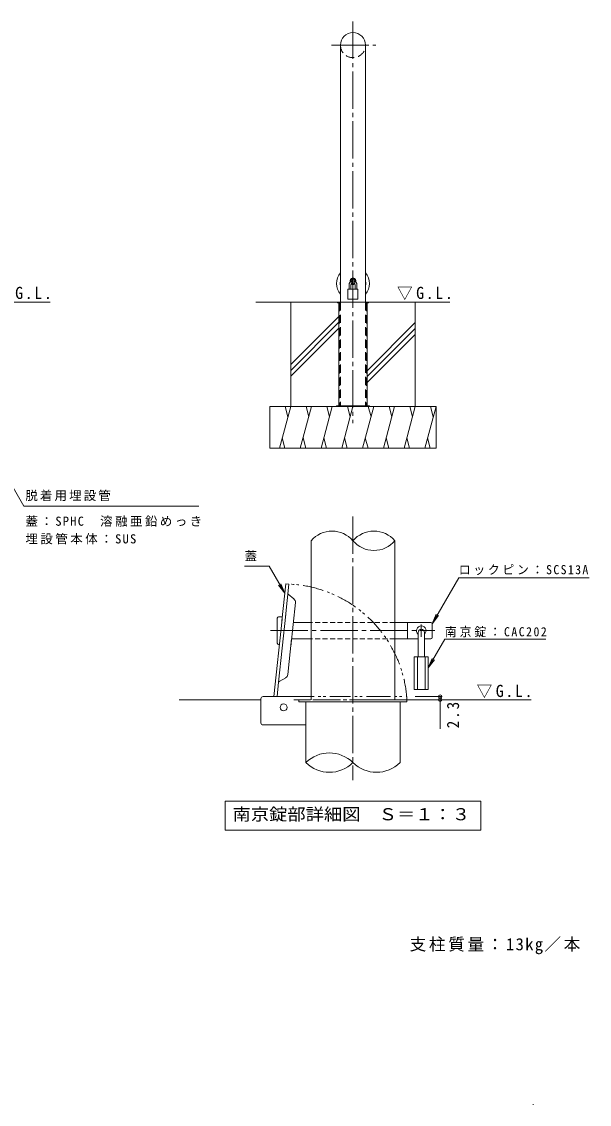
# Model space of a CAD drawing. Units: millimetres, scale not verified, with parts at other scales. Extents: x -1722 to 1798, y -1460 to 1274.
# Drawn here: x 431 to 1798, y -1460 to 1150 of the extents above; entities that cross this region are included whole.
import ezdxf
from ezdxf.enums import TextEntityAlignment as Align

# ---------------------------------------------------------------- set-up
doc = ezdxf.new("R2010")
doc.units = ezdxf.units.MM
doc.header["$LTSCALE"] = 10
doc.header["$PDMODE"] = 32
doc.header["$PDSIZE"] = 8
for name, pattern in [('CHAIN1', [8, 5, -1, 1, -1]), ('CHAIN2', [12, 9, -1, 1, -1]), ('DASHED1', [1.8, 1.2, -0.6]), ('DASHED2', [3, 2, -1]), ('DOUBLE_CHAIN1', [8.8, 5, -1, 0.6, -0.6, 0.6, -1])]:
    doc.linetypes.add(name, pattern=pattern)
for name, color, linetype, lineweight in [('C-0', 4, 'Continuous', 9), ('C-1', 7, 'Continuous', 9), ('C-2', 4, 'Continuous', 9), ('C-3', 3, 'DASHED2', 9), ('C-5', 7, 'Continuous', 9), ('C-6', 7, 'Continuous', 9), ('C-E', 6, 'Continuous', 5), ('D-0', 4, 'Continuous', 9), ('D-1', 3, 'Continuous', 9), ('D-2', 4, 'Continuous', 9), ('D-4', 7, 'Continuous', 9), ('D-5', 7, 'Continuous', 9), ('D-6', 7, 'Continuous', 9), ('D-A', 2, 'Continuous', 9), ('D-E', 6, 'Continuous', 5)]:
    doc.layers.add(name, color=color, linetype=linetype, lineweight=lineweight)
doc.layers.add('F-5', color=2, linetype='Continuous')
doc.styles.add('ＭＳ ゴシック', font='')
doc.styles.get('ＭＳ ゴシック').set_extended_font_data('MS Gothic')

msp = doc.modelspace()

# ---------------------------------------------------------------- linework, layer by layer
at = {"layer": 'C-0', "color": 7, "linetype": 'CHAIN2'}
for p, q in [((1228.39, 1149.58), (1228.39, 182.31)), ((1176.51, 1093.06), (1283.53, 1093.06))]:
    msp.add_line(p, q, dxfattribs=at)
at = {"layer": 'C-0'}
for p, q in [((1221.39, 524.4), (1221.39, 522.49)), ((1235.39, 524.4), (1235.39, 522.49)), ((1190.89, 473.32), (1190.89, 471.82)), ((1190.89, 473.32), (1190.89, 471.82)), ((1190.89, 473.32), (1265.89, 473.32)), ((1190.89, 471.82), (1194.39, 471.82)), ((1194.39, 471.82), (1194.39, 223.32)), ((1262.39, 471.82), (1262.39, 223.32)), ((1265.89, 471.82), (1262.39, 471.82)), ((1265.89, 473.32), (1265.89, 471.82))]:
    msp.add_line(p, q, dxfattribs=at)
at = {"layer": 'C-0', "linetype": 'DASHED2'}
for p, q in [((1195.89, 471.82), (1195.89, 223.32)), ((1260.89, 471.82), (1260.89, 223.32))]:
    msp.add_line(p, q, dxfattribs=at)
at = {"layer": 'C-0'}
for centre, start, end in [((1228.39, 524.4), 359.99939, 180.00061), ((1228.39, 522.49), 179.99939, 187.6925), ((1228.39, 522.49), 352.30522, 0.00061), ((1228.39, 522.49), 229.58139, 310.41597)]:
    msp.add_arc(centre, 7, start, end, dxfattribs=at)
at = {"layer": 'C-0', "linetype": 'DASHED2'}
for centre, start, end in [((1194.39, 471.82), 0, 90), ((1262.39, 471.82), 90, 180)]:
    msp.add_arc(centre, 1.5, start, end, dxfattribs=at)
at = {"layer": 'C-1', "color": 3}
for p, q in [((1198.14, 578.3), (1198.14, 473.32)), ((1258.64, 562.8), (1258.64, 473.32))]:
    msp.add_line(p, q, dxfattribs=at)
at = {"layer": 'C-1'}
for p, q in [((1188.39, 223.32), (1188.39, 221.82)), ((1268.39, 223.32), (1188.39, 223.32)), ((1215.89, 223.32), (1215.89, 221.82)), ((1240.89, 223.32), (1240.89, 221.82)), ((1268.39, 223.32), (1268.39, 221.82))]:
    msp.add_line(p, q, dxfattribs=at)
at = {"layer": 'C-2', "color": 3}
for p, q in [((1198.14, 1093.06), (1198.14, 543.93)), ((1258.64, 1093.06), (1258.64, 544))]:
    msp.add_line(p, q, dxfattribs=at)
msp.add_arc((1228.39, 1093.06), 30.25, 0, 180, dxfattribs=at)
at = {"layer": 'C-2', "color": 3, "linetype": 'DASHED2'}
msp.add_arc((1228.39, 1093.06), 30.25, 180.00047, 0.00047, dxfattribs=at)
at = {"layer": 'C-2'}
for major_axis, start_param, end_param in [((39.75, 0), 2.435662, 3.8475233), ((30.75, 0), 2.9610315, 3.3221538), ((39.75, 0), 5.5772489, 6.9870586), ((30.75, 0), 6.1025973, 6.4637734)]:
    msp.add_ellipse((1228.39, 518.46), major_axis=major_axis, ratio=0.9945, start_param=start_param, end_param=end_param, dxfattribs=at)
at = {"layer": 'C-3'}
for p, q in [((1198.14, 473.32), (1198.14, 223.32)), ((1258.64, 473.32), (1258.64, 223.32))]:
    msp.add_line(p, q, dxfattribs=at)
at = {"layer": 'C-5'}
for p, q in [((1225.89, 518.79), (1225.89, 528.33)), ((1230.89, 518.79), (1230.89, 528.33)), ((226.31, 346.96), (435.42, -17.83)), ((435.42, -17.83), (857.43, -17.83))]:
    msp.add_line(p, q, dxfattribs=at)
for centre, radius, start, end in [((1228.39, 523.56), 6, 349.8367, 190.1633), ((1226.89, 528.33), 1, 107.45982, 180), ((1229.89, 528.33), 1, 0, 72.54018), ((1228.39, 523.56), 6, 234.7027, 305.2973), ((1226.89, 518.79), 1, 180, 252.54018), ((1229.89, 518.79), 1, 287.45982, 0)]:
    msp.add_arc(centre, radius, start, end, dxfattribs=at)
at = {"layer": 'C-6', "color": 2}
for p, q in [((1216.39, 504.56), (1240.39, 504.56)), ((1218.89, 515.06), (1218.89, 504.56)), ((1223.39, 515.06), (1223.39, 504.56)), ((1233.39, 515.06), (1233.39, 504.56)), ((1237.89, 515.06), (1237.89, 504.56)), ((1240.39, 504.56), (1240.39, 481.06))]:
    msp.add_line(p, q, dxfattribs=at)
at = {"layer": 'C-6', "color": 6, "lineweight": 5}
msp.add_line((222.56, 473.32), (498.97, 473.32), dxfattribs=at)
at = {"layer": 'C-6', "color": 2}
msp.add_lwpolyline([(1216.39, 504.56), (1216.39, 481.06), (1240.39, 481.06)], dxfattribs=at)
for radius, start, end in [(9.5, 105.25735, 180), (9.5, 0, 74.74271), (5, 119.99915, 180), (5, 0, 60.00085)]:
    msp.add_arc((1228.39, 515.06), radius, start, end, dxfattribs=at)
at = {"layer": 'C-E'}
for p, q in [((994.18, 473.32), (1190.89, 473.32)), ((1078.39, 221.82), (1078.39, 473.32)), ((1265.89, 473.32), (1461.79, 473.32)), ((1378.39, 221.82), (1378.39, 473.32)), ((1194.39, 439.13), (1078.39, 323.13)), ((1194.39, 424.99), (1078.39, 308.99)), ((1378.39, 424.25), (1262.39, 308.25)), ((1194.39, 410.85), (1078.39, 294.85)), ((1378.39, 410.11), (1262.39, 294.11)), ((1378.39, 395.97), (1262.39, 279.97)), ((1028.39, 221.82), (1428.39, 221.82)), ((1028.39, 121.82), (1028.39, 221.82)), ((1078.39, 221.82), (1051.6, 121.82)), ((1065.34, 221.82), (1071.87, 197.47)), ((1128.39, 221.82), (1101.6, 121.82)), ((1115.34, 221.82), (1121.87, 197.47)), ((1178.39, 221.82), (1151.6, 121.82)), ((1165.34, 221.82), (1171.87, 197.47)), ((1228.39, 221.82), (1201.6, 121.82)), ((1215.34, 221.82), (1221.87, 197.47)), ((1278.39, 221.82), (1251.6, 121.82)), ((1265.34, 221.82), (1271.87, 197.47)), ((1328.39, 221.82), (1301.6, 121.82)), ((1315.34, 221.82), (1321.87, 197.47)), ((1378.39, 221.82), (1351.6, 121.82)), ((1365.34, 221.82), (1371.87, 197.47)), ((1428.39, 221.82), (1401.6, 121.82)), ((1415.34, 221.82), (1421.87, 197.47)), ((1428.39, 121.82), (1428.39, 221.82)), ((1064.65, 121.82), (1058.12, 146.17)), ((1114.65, 121.82), (1108.12, 146.17)), ((1164.65, 121.82), (1158.12, 146.17)), ((1214.65, 121.82), (1208.12, 146.17)), ((1264.65, 121.82), (1258.12, 146.17)), ((1314.65, 121.82), (1308.12, 146.17)), ((1364.65, 121.82), (1358.12, 146.17)), ((1414.65, 121.82), (1408.12, 146.17)), ((1028.39, 121.82), (1428.39, 121.82))]:
    msp.add_line(p, q, dxfattribs=at)
at = {"layer": 'D-0', "color": 7, "linetype": 'CHAIN2'}
for p, q in [((1228.39, -43.4), (1228.39, -678.72)), ((1030.03, -318.16), (1425.38, -318.16))]:
    msp.add_line(p, q, dxfattribs=at)
at = {"layer": 'D-0', "linetype": 'DOUBLE_CHAIN1'}
for p, q in [((1084.8, -477.16), (1272.74, -477.16)), ((1120.69, -484.83), (1085.61, -484.83)), ((1358.39, -484.83), (1120.69, -484.83))]:
    msp.add_line(p, q, dxfattribs=at)
at = {"layer": 'D-0'}
for p, q in [((1115.06, -489.83), (1115.06, -636.14)), ((1341.73, -489.83), (1341.73, -636.14)), ((1358.39, -484.83), (1358.39, -489.83))]:
    msp.add_line(p, q, dxfattribs=at)
msp.add_lwpolyline([(1098.39, -484.83), (1098.39, -489.83), (1358.39, -489.83)], dxfattribs=at)
at = {"layer": 'D-0', "linetype": 'DOUBLE_CHAIN1'}
msp.add_lwpolyline([(1268.37, -477.16), (1358.39, -477.16), (1358.39, -484.83)], dxfattribs=at)
msp.add_arc((1061.39, -503.16), 297.56, 3.53229, 87.53222, dxfattribs=at)
at = {"layer": 'D-0'}
for centre, start, end in [((1171.73, -693.29), 45.23975, 134.76025), ((1171.73, -579), 225.23975, 314.76025), ((1285.06, -579), 225.23975, 314.76025)]:
    msp.add_arc(centre, 80.48, start, end, dxfattribs=at)
at = {"layer": 'D-1'}
for p, q in [((1127.56, -101.51), (1127.56, -484.83)), ((1329.23, -101.51), (1329.23, -484.83)), ((1127.56, -338.16), (1127.56, -484.83)), ((1006.73, -540.49), (1006.73, -482.16)), ((1127.56, -477.16), (1011.73, -477.16)), ((1011.73, -545.49), (1115.06, -545.49))]:
    msp.add_line(p, q, dxfattribs=at)
for centre, radius, start, end in [((1177.98, -144.31), 66.14, 40.32983, 139.67017), ((1278.81, -144.31), 66.14, 40.32983, 139.67017), ((1278.81, -58.71), 66.14, 220.32983, 319.67017), ((1011.73, -482.16), 5, 90, 180), ((1011.73, -540.49), 5, 180, 270)]:
    msp.add_arc(centre, radius, start, end, dxfattribs=at)
at = {"layer": 'D-2'}
for p, q in [((1065.9, -284.91), (1074.21, -205.87)), ((1086.25, -241.85), (1072.67, -230.05)), ((1078.53, -356.11), (1089.63, -250.45)), ((1066.61, -278.11), (1049.36, -442.27)), ((1037.98, -477.16), (1057.63, -290.26)), ((1071.38, -424.05), (1080.41, -338.16)), ((1049.36, -442.27), (1045.69, -477.16)), ((1066.34, -431.72), (1050.55, -440.48))]:
    msp.add_line(p, q, dxfattribs=at)
at = {"layer": 'D-2', "color": 6, "linetype": 'DOUBLE_CHAIN1', "lineweight": 5}
for p, q in [((1285.76, -484.83), (1120.69, -484.83)), ((1278.92, -484.83), (1358.39, -484.83))]:
    msp.add_line(p, q, dxfattribs=at)
at = {"layer": 'D-2'}
msp.add_lwpolyline([(1057.17, -294.6), (1066.58, -205.07), (1074.21, -205.87)], dxfattribs=at)
for centre, radius, start, end in [((1074.2, -228.29), 2.33, 173.99799, 228.99889), ((1079.69, -249.4), 10, 353.99956, 48.99919), ((1051.68, -442.52), 2.33, 119.00227, 174.00244), ((1061.44, -423.01), 10, 299.00172, 353.99965)]:
    msp.add_arc(centre, radius, start, end, dxfattribs=at)
at = {"layer": 'D-4'}
for p, q in [((1359.41, -298.16), (1359.41, -338.16)), ((1441.34, -477.16), (1378.39, -477.16)), ((1441.34, -484.83), (1378.39, -484.83)), ((1438.34, -477.16), (1438.34, -554.95))]:
    msp.add_line(p, q, dxfattribs=at)
for p in [(1438.34, -477.16), (1438.34, -484.83)]:
    msp.add_point(p, dxfattribs=at)
at = {"layer": 'D-5'}
for p, q in [((1026.33, -162.56), (967.53, -162.56)), ((1064.16, -228.08), (1026.33, -162.56)), ((1064.16, -228.08), (1048.94, -208.25)), ((1064.16, -228.08), (1054.6, -204.98)), ((1419.41, -301.49), (1428.98, -278.4)), ((1419.41, -301.49), (1434.63, -281.66)), ((1409.41, -407.98), (1418.98, -384.89)), ((1409.41, -407.98), (1424.63, -388.15)), ((920.39, -729.07), (1536.39, -729.07)), ((920.39, -729.07), (920.39, -799.07)), ((1536.39, -729.07), (1536.39, -799.07)), ((920.39, -799.07), (1536.39, -799.07))]:
    msp.add_line(p, q, dxfattribs=at)
for points in [[(1419.41, -301.49), (1483.18, -191.03), (1797.56, -191.03)], [(1409.41, -407.98), (1449.58, -338.49), (1693.18, -338.49)]]:
    msp.add_lwpolyline(points, dxfattribs=at)
at = {"layer": 'D-6'}
for p, q in [((1049.41, -284.83), (1058.2, -284.83)), ((1046.08, -348.16), (1046.08, -288.16)), ((1127.56, -298.16), (1084.62, -298.16)), ((1416.08, -298.16), (1329.23, -298.16)), ((1419.41, -301.49), (1419.41, -334.83)), ((1127.56, -338.16), (1080.41, -338.16)), ((1385.24, -338.16), (1329.23, -338.16)), ((1416.08, -338.16), (1400.24, -338.16)), ((1051.19, -351.49), (1049.41, -351.49))]:
    msp.add_line(p, q, dxfattribs=at)
at = {"layer": 'D-6', "linetype": 'DASHED1'}
for p, q in [((1329.23, -298.16), (1127.56, -298.16)), ((1329.23, -338.16), (1127.56, -338.16))]:
    msp.add_line(p, q, dxfattribs=at)
at = {"layer": 'D-6', "linetype": 'CHAIN1'}
msp.add_line((1392.74, -303.11), (1392.74, -333.31), dxfattribs=at)
at = {"layer": 'D-6'}
for centre, radius, start, end in [((1049.41, -288.16), 3.33, 90, 180), ((1392.74, -318.16), 11.67, 310.00473, 229.99223), ((1416.08, -301.49), 3.33, 0, 90), ((1416.08, -334.83), 3.33, 270, 0), ((1049.41, -348.16), 3.33, 180, 270)]:
    msp.add_arc(centre, radius, start, end, dxfattribs=at)
at = {"layer": 'D-A'}
for p, q in [((1385.24, -322.33), (1385.24, -381.49)), ((1400.24, -322.33), (1400.24, -381.49)), ((1376.08, -381.49), (1409.41, -381.49)), ((1383.58, -381.49), (1383.58, -459.83)), ((1401.91, -381.49), (1401.91, -459.83)), ((1409.41, -381.49), (1409.41, -459.83))]:
    msp.add_line(p, q, dxfattribs=at)
msp.add_lwpolyline([(1376.08, -381.49), (1376.08, -459.83), (1409.41, -459.83)], dxfattribs=at)
msp.add_circle((1061.39, -503.16), 8.33, dxfattribs=at)
msp.add_arc((1392.74, -322.33), 7.5, 0, 180, dxfattribs=at)
at = {"layer": 'D-E'}
for p, q in [((1006.73, -484.83), (809.87, -484.83)), ((1358.74, -484.83), (1657.4, -484.83)), ((1661.73, -1459.77), (1662.87, -1459.77))]:
    msp.add_line(p, q, dxfattribs=at)

# ---------------------------------------------------------------- texts
at = {"layer": 'C-5', "color": 2, "char_height": 29.33, "attachment_point": 7, "style": 'ＭＳ ゴシック'}
for insert in [(368.52, 478.55), (1334.16, 478.55)]:
    msp.add_mtext('\\T1.22;\\W0.95;▽G.L.', dxfattribs=dict(at, insert=insert))
at = {"layer": 'C-5', "char_height": 21.99, "attachment_point": 7, "style": 'ＭＳ ゴシック'}
for s, insert in [('\\T1.17;脱着用埋設管', (439.63, -5.97)), ('\\T1.2;蓋：SPHC\u3000溶融亜鉛めっき', (439.63, -67.76)), ('\\T1.2;埋設管本体：SUS', (439.63, -110.31))]:
    msp.add_mtext(s, dxfattribs=dict(at, insert=insert))
at = {"layer": 'D-4', "color": 2, "insert": (1525.94, -480.69), "char_height": 29.33, "attachment_point": 7, "style": 'ＭＳ ゴシック'}
msp.add_mtext('\\T1.22;\\W0.95;▽G.L.', dxfattribs=at)
at = {"layer": 'D-4', "color": 2, "insert": (1484.34, -553.34), "char_height": 29.33, "attachment_point": 7, "rotation": 90, "style": 'ＭＳ ゴシック'}
msp.add_mtext('\\T1.27;\\W0.9;2.3', dxfattribs=at)
at = {"layer": 'D-5', "style": 'ＭＳ ゴシック'}
msp.add_text('蓋', height=21.99, dxfattribs=at).set_placement((967.53, -155.89), align=Align.BOTTOM_LEFT)
at = {"layer": 'D-5', "color": 2, "style": 'ＭＳ ゴシック', "width": 1.1}
msp.add_text('南京錠部詳細図\u3000Ｓ＝１：３', height=29.33, dxfattribs=at).set_placement((938.39, -784.07), align=Align.BOTTOM_LEFT)
at = {"layer": 'D-5', "char_height": 21.99, "attachment_point": 7, "style": 'ＭＳ ゴシック'}
for s, insert in [('\\T1.23;\\W0.95;ロックピン：SCS13A', (1483.18, -184.37)), ('\\T1.25;\\W0.95;南京錠：CAC202', (1449.58, -334.36))]:
    msp.add_mtext(s, dxfattribs=dict(at, insert=insert))
at = {"layer": 'F-5', "insert": (1364.84, -1098.11), "char_height": 29.33, "attachment_point": 7, "style": 'ＭＳ ゴシック'}
msp.add_mtext('\\T1.16;支柱質量：13kg／本', dxfattribs=at)

doc.saveas('drawing.dxf')
